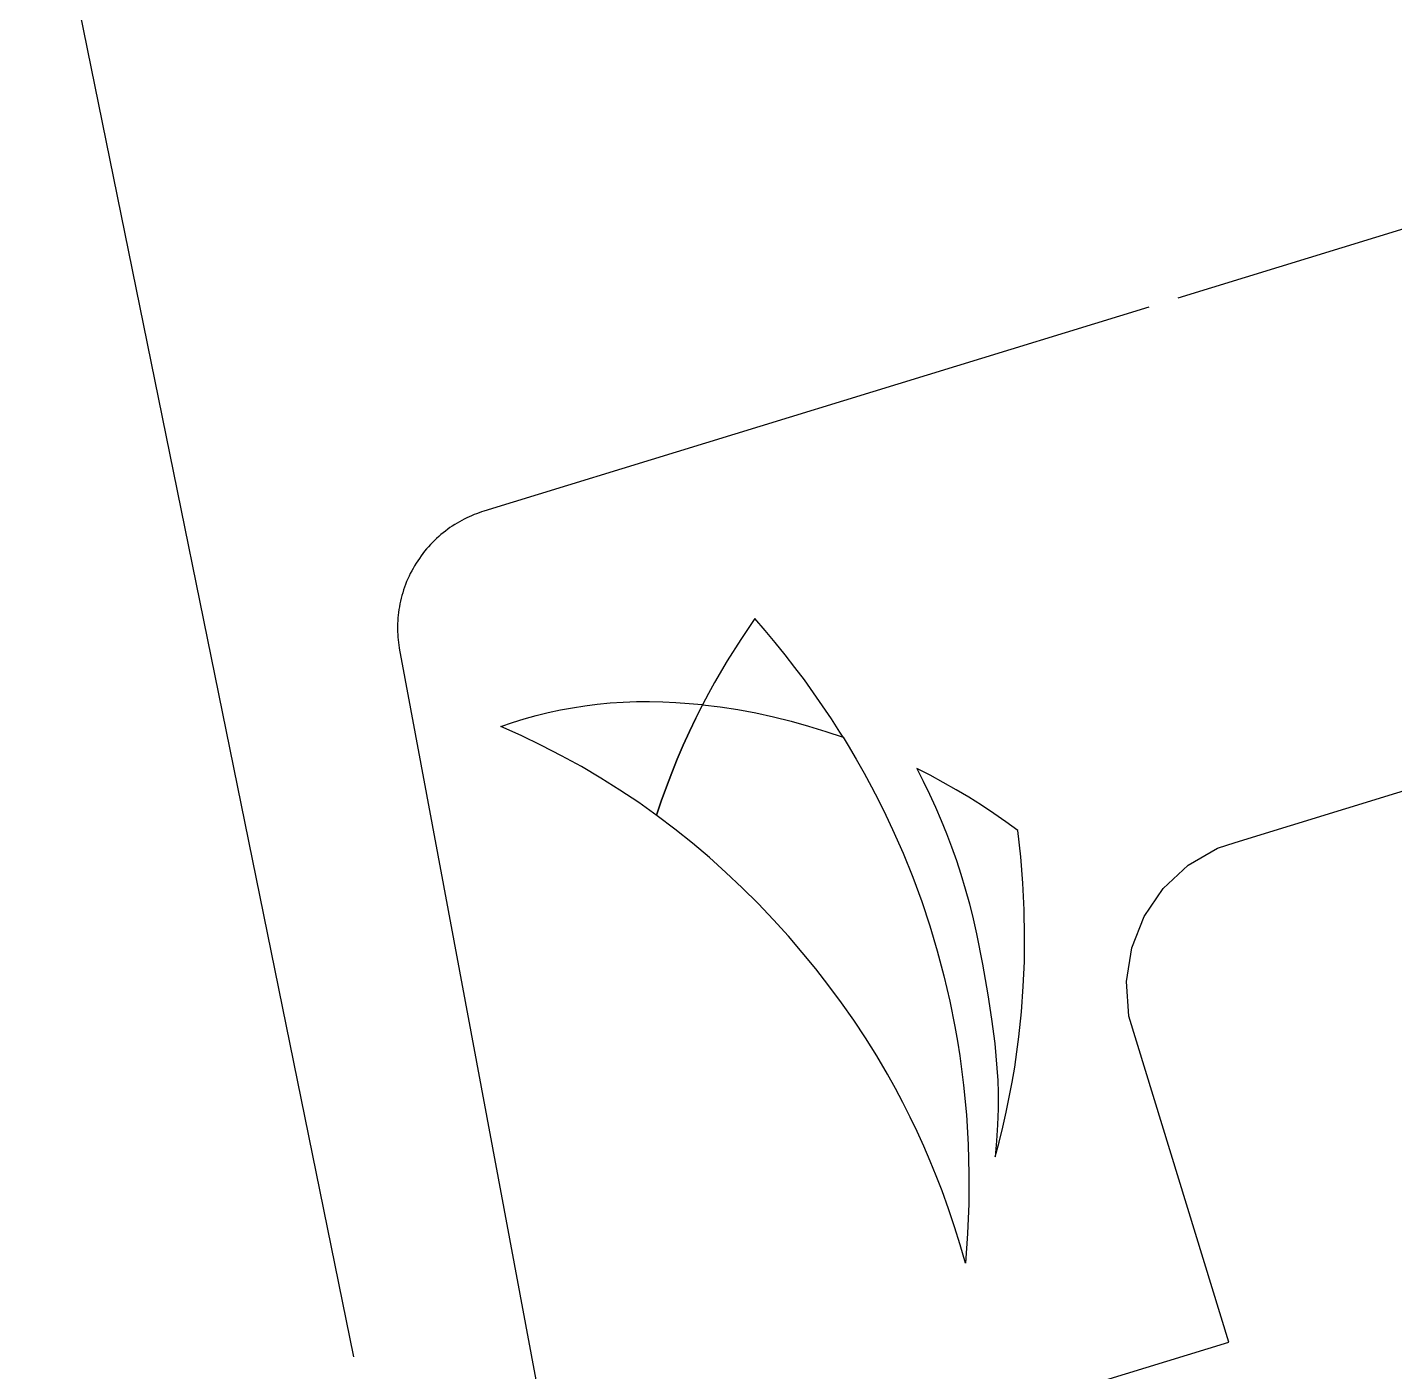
# Model space of a CAD drawing. Extents: x -2485 to -2143, y -68 to 535.
# Drawn here: x -2400.7 to -2355.96, y 392.85 to 436.83 of the extents above; entities that cross this region are included whole.
import ezdxf

# ---------------------------------------------------------------- set-up
doc = ezdxf.new("R2010")
doc.units = 0
doc.layers.add('Contorno', color=5, linetype='Continuous', true_color=0x0000ff)
doc.layers.add('Linha', color=1, linetype='Continuous')

msp = doc.modelspace()

# ---------------------------------------------------------------- linework, layer by layer
at = {"layer": 'Contorno'}
for points in [[(-2390.02, 393.336), (-2400.7, 445.778)], [(-2340.353, 434.933), (-2363.057, 427.966)], [(-2364.013, 427.673), (-2385.762, 421), (-2385.843, 420.974), (-2385.923, 420.947), (-2386.004, 420.917), (-2386.084, 420.886), (-2386.165, 420.852), (-2386.245, 420.817), (-2386.325, 420.779), (-2386.405, 420.74), (-2386.484, 420.698), (-2386.563, 420.654), (-2386.642, 420.609), (-2386.719, 420.561), (-2386.796, 420.511), (-2386.873, 420.46), (-2386.948, 420.406), (-2387.023, 420.35), (-2387.096, 420.292), (-2387.169, 420.232), (-2387.24, 420.171), (-2387.31, 420.107), (-2387.379, 420.042), (-2387.447, 419.975), (-2387.513, 419.905), (-2387.577, 419.835), (-2387.64, 419.762), (-2387.701, 419.688), (-2387.761, 419.612), (-2387.819, 419.535), (-2387.875, 419.456), (-2387.929, 419.376), (-2387.981, 419.295), (-2388.032, 419.212), (-2388.08, 419.128), (-2388.126, 419.043), (-2388.17, 418.957), (-2388.212, 418.87), (-2388.252, 418.782), (-2388.29, 418.693), (-2388.325, 418.604), (-2388.358, 418.514), (-2388.389, 418.423), (-2388.418, 418.332), (-2388.445, 418.24), (-2388.469, 418.148), (-2388.491, 418.056), (-2388.51, 417.964), (-2388.528, 417.872), (-2388.543, 417.78), (-2388.556, 417.687), (-2388.567, 417.595), (-2388.575, 417.504), (-2388.582, 417.412), (-2388.586, 417.321), (-2388.588, 417.23), (-2388.589, 417.14), (-2388.587, 417.051), (-2388.583, 416.962), (-2388.577, 416.873), (-2388.57, 416.786), (-2388.56, 416.699), (-2388.549, 416.614), (-2388.536, 416.529), (-2388.534, 416.514), (-2379.186, 366.478)], [(-2342.821, 396.268), (-2369.271, 388.153), (-2370.18, 391.117), (-2361.391, 393.813), (-2364.663, 404.477), (-2364.738, 405.611), (-2364.564, 406.716), (-2364.156, 407.74), (-2363.537, 408.652), (-2362.721, 409.416), (-2361.761, 409.977), (-2361.179, 410.163), (-2341.547, 416.187)]]:
    msp.add_lwpolyline(points, dxfattribs=at)
at = {"layer": 'Linha'}
for points in [[(-2377.45, 414.506), (-2376.868, 414.398), (-2376.29, 414.272), (-2375.714, 414.129), (-2375.142, 413.97), (-2374.574, 413.795), (-2374.013, 413.604), (-2374.113, 413.767), (-2374.393, 414.203), (-2374.68, 414.632), (-2374.975, 415.057), (-2375.277, 415.476), (-2375.587, 415.889), (-2375.904, 416.297), (-2376.228, 416.698), (-2376.558, 417.094), (-2376.896, 417.483), (-2377.36, 416.802), (-2377.8, 416.106), (-2378.217, 415.394), (-2378.415, 415.033), (-2378.608, 414.668), (-2378.608, 414.668), (-2378.034, 414.597), (-2377.45, 414.506)], [(-2368.173, 404.623), (-2368.114, 405.444), (-2368.08, 406.267), (-2368.071, 407.09), (-2368.087, 407.959), (-2368.13, 408.827), (-2368.2, 409.693), (-2368.296, 410.556), (-2368.686, 410.838), (-2369.083, 411.113), (-2369.487, 411.379), (-2369.897, 411.637), (-2370.314, 411.886), (-2370.737, 412.126), (-2371.166, 412.357), (-2371.6, 412.579), (-2371.388, 412.162), (-2371.184, 411.74), (-2370.989, 411.314), (-2370.802, 410.884), (-2370.626, 410.45), (-2370.459, 410.012), (-2370.302, 409.57), (-2370.157, 409.126), (-2370.012, 408.641), (-2369.879, 408.153), (-2369.757, 407.661), (-2369.646, 407.168), (-2369.448, 406.173), (-2369.276, 405.173), (-2369.154, 404.377), (-2369.051, 403.578), (-2369.01, 403.178), (-2368.977, 402.777), (-2368.953, 402.376), (-2368.939, 401.975), (-2368.936, 401.712), (-2368.937, 401.449), (-2368.954, 400.923), (-2368.987, 400.398), (-2369.036, 399.874), (-2368.907, 400.358), (-2368.786, 400.844), (-2368.675, 401.333), (-2368.572, 401.824), (-2368.48, 402.316), (-2368.396, 402.811), (-2368.322, 403.307), (-2368.258, 403.804), (-2368.173, 404.623)]]:
    msp.add_lwpolyline(points, dxfattribs=at)
msp.add_open_spline([(-2379.049, 414.711), (-2379.049, 414.711), (-2379.48, 414.743), (-2379.48, 414.743), (-2379.48, 414.743), (-2379.912, 414.763), (-2379.912, 414.763), (-2379.912, 414.763), (-2380.343, 414.772), (-2380.343, 414.772), (-2380.343, 414.772), (-2380.773, 414.769), (-2380.773, 414.769), (-2380.773, 414.769), (-2381.204, 414.754), (-2381.204, 414.754), (-2381.204, 414.754), (-2381.633, 414.726), (-2381.633, 414.726), (-2381.633, 414.726), (-2382.062, 414.685), (-2382.062, 414.685), (-2382.062, 414.685), (-2382.463, 414.633), (-2382.463, 414.633), (-2382.463, 414.633), (-2382.863, 414.57), (-2382.863, 414.57), (-2382.863, 414.57), (-2383.261, 414.495), (-2383.261, 414.495), (-2383.261, 414.495), (-2383.657, 414.409), (-2383.657, 414.409), (-2383.657, 414.409), (-2384.051, 414.312), (-2384.051, 414.312), (-2384.051, 414.312), (-2384.441, 414.204), (-2384.441, 414.204), (-2384.441, 414.204), (-2384.828, 414.086), (-2384.828, 414.086), (-2384.828, 414.086), (-2385.212, 413.958), (-2385.212, 413.958), (-2385.212, 413.958), (-2384.54, 413.656), (-2384.54, 413.656), (-2384.54, 413.656), (-2383.876, 413.335), (-2383.876, 413.335), (-2383.876, 413.335), (-2383.22, 412.997), (-2383.22, 412.997), (-2383.22, 412.997), (-2382.574, 412.64), (-2382.574, 412.64), (-2382.574, 412.64), (-2381.938, 412.266), (-2381.938, 412.266), (-2381.938, 412.266), (-2381.312, 411.873), (-2381.312, 411.873), (-2381.312, 411.873), (-2380.698, 411.464), (-2380.698, 411.464), (-2380.698, 411.464), (-2380.096, 411.036), (-2380.096, 411.036), (-2380.096, 411.036), (-2379.513, 410.596), (-2379.513, 410.596), (-2379.513, 410.596), (-2378.943, 410.14), (-2378.943, 410.14), (-2378.943, 410.14), (-2378.386, 409.668), (-2378.386, 409.668), (-2378.386, 409.668), (-2377.842, 409.18), (-2377.842, 409.18), (-2377.842, 409.18), (-2377.311, 408.678), (-2377.311, 408.678), (-2377.311, 408.678), (-2376.794, 408.162), (-2376.794, 408.162), (-2376.794, 408.162), (-2376.29, 407.633), (-2376.29, 407.633), (-2376.29, 407.633), (-2375.799, 407.091), (-2375.799, 407.091), (-2375.799, 407.091), (-2375.345, 406.563), (-2375.345, 406.563), (-2375.345, 406.563), (-2374.904, 406.024), (-2374.904, 406.024), (-2374.904, 406.024), (-2374.476, 405.474), (-2374.476, 405.474), (-2374.476, 405.474), (-2374.062, 404.914), (-2374.062, 404.914), (-2374.062, 404.914), (-2373.662, 404.344), (-2373.662, 404.344), (-2373.662, 404.344), (-2373.278, 403.764), (-2373.278, 403.764), (-2373.278, 403.764), (-2372.909, 403.174), (-2372.909, 403.174), (-2372.909, 403.174), (-2372.557, 402.574), (-2372.557, 402.574), (-2372.557, 402.574), (-2372.301, 402.113), (-2372.301, 402.113), (-2372.301, 402.113), (-2372.054, 401.648), (-2372.054, 401.648), (-2372.054, 401.648), (-2371.817, 401.177), (-2371.817, 401.177), (-2371.817, 401.177), (-2371.589, 400.702), (-2371.589, 400.702), (-2371.589, 400.702), (-2371.371, 400.222), (-2371.371, 400.222), (-2371.371, 400.222), (-2371.163, 399.738), (-2371.163, 399.738), (-2371.163, 399.738), (-2370.963, 399.25), (-2370.963, 399.25), (-2370.963, 399.25), (-2370.774, 398.758), (-2370.774, 398.758), (-2370.774, 398.758), (-2370.562, 398.174), (-2370.562, 398.174), (-2370.562, 398.174), (-2370.364, 397.585), (-2370.364, 397.585), (-2370.364, 397.585), (-2370.179, 396.992), (-2370.179, 396.992), (-2370.179, 396.992), (-2370.008, 396.395), (-2370.008, 396.395), (-2370.008, 396.395), (-2369.937, 397.362), (-2369.937, 397.362), (-2369.937, 397.362), (-2369.898, 398.332), (-2369.898, 398.332), (-2369.898, 398.332), (-2369.892, 399.304), (-2369.892, 399.304), (-2369.892, 399.304), (-2369.918, 400.276), (-2369.918, 400.276), (-2369.918, 400.276), (-2369.977, 401.247), (-2369.977, 401.247), (-2369.977, 401.247), (-2370.07, 402.216), (-2370.07, 402.216), (-2370.07, 402.216), (-2370.195, 403.181), (-2370.195, 403.181), (-2370.195, 403.181), (-2370.27, 403.661), (-2370.27, 403.661), (-2370.27, 403.661), (-2370.354, 404.14), (-2370.354, 404.14), (-2370.354, 404.14), (-2370.52, 404.971), (-2370.52, 404.971), (-2370.52, 404.971), (-2370.712, 405.797), (-2370.712, 405.797), (-2370.712, 405.797), (-2370.929, 406.616), (-2370.929, 406.616), (-2370.929, 406.616), (-2371.171, 407.428), (-2371.171, 407.428), (-2371.171, 407.428), (-2371.438, 408.232), (-2371.438, 408.232), (-2371.438, 408.232), (-2371.731, 409.027), (-2371.731, 409.027), (-2371.731, 409.027), (-2372.048, 409.813), (-2372.048, 409.813), (-2372.048, 409.813), (-2372.39, 410.589), (-2372.39, 410.589), (-2372.39, 410.589), (-2372.61, 411.056), (-2372.61, 411.056), (-2372.61, 411.056), (-2372.839, 411.519), (-2372.839, 411.519), (-2372.839, 411.519), (-2373.077, 411.978), (-2373.077, 411.978), (-2373.077, 411.978), (-2373.324, 412.432), (-2373.324, 412.432), (-2373.324, 412.432), (-2373.579, 412.882), (-2373.579, 412.882), (-2373.579, 412.882), (-2373.842, 413.327), (-2373.842, 413.327), (-2373.842, 413.327), (-2374.013, 413.604), (-2374.013, 413.604), (-2374.013, 413.604), (-2374.574, 413.795), (-2374.574, 413.795), (-2374.574, 413.795), (-2375.142, 413.97), (-2375.142, 413.97), (-2375.142, 413.97), (-2375.714, 414.129), (-2375.714, 414.129), (-2375.714, 414.129), (-2376.29, 414.272), (-2376.29, 414.272), (-2376.29, 414.272), (-2376.868, 414.398), (-2376.868, 414.398), (-2376.868, 414.398), (-2377.45, 414.506), (-2377.45, 414.506), (-2377.45, 414.506), (-2378.034, 414.597), (-2378.034, 414.597), (-2378.034, 414.597), (-2378.608, 414.668), (-2378.608, 414.668), (-2378.608, 414.668), (-2378.829, 414.23), (-2378.829, 414.23), (-2378.829, 414.23), (-2379.04, 413.787), (-2379.04, 413.787), (-2379.04, 413.787), (-2379.242, 413.34), (-2379.242, 413.34), (-2379.242, 413.34), (-2379.435, 412.889), (-2379.435, 412.889), (-2379.435, 412.889), (-2379.619, 412.434), (-2379.619, 412.434), (-2379.619, 412.434), (-2379.793, 411.975), (-2379.793, 411.975), (-2379.793, 411.975), (-2379.958, 411.514), (-2379.958, 411.514), (-2379.958, 411.514), (-2380.113, 411.049), (-2380.113, 411.049), (-2380.113, 411.049), (-2379.958, 411.514), (-2379.958, 411.514), (-2379.958, 411.514), (-2379.793, 411.975), (-2379.793, 411.975), (-2379.793, 411.975), (-2379.619, 412.434), (-2379.619, 412.434), (-2379.619, 412.434), (-2379.435, 412.889), (-2379.435, 412.889), (-2379.435, 412.889), (-2379.242, 413.34), (-2379.242, 413.34), (-2379.242, 413.34), (-2379.04, 413.787), (-2379.04, 413.787), (-2379.04, 413.787), (-2378.829, 414.23), (-2378.829, 414.23), (-2378.829, 414.23), (-2378.608, 414.668), (-2378.608, 414.668), (-2378.608, 414.668), (-2378.619, 414.67), (-2378.619, 414.67), (-2378.619, 414.67), (-2379.049, 414.711), (-2379.049, 414.711)], degree=3, knots=[0, 0, 0, 0, 1, 1, 1, 2, 2, 2, 3, 3, 3, 4, 4, 4, 5, 5, 5, 6, 6, 6, 7, 7, 7, 8, 8, 8, 9, 9, 9, 10, 10, 10, 11, 11, 11, 12, 12, 12, 13, 13, 13, 14, 14, 14, 15, 15, 15, 16, 16, 16, 17, 17, 17, 18, 18, 18, 19, 19, 19, 20, 20, 20, 21, 21, 21, 22, 22, 22, 23, 23, 23, 24, 24, 24, 25, 25, 25, 26, 26, 26, 27, 27, 27, 28, 28, 28, 29, 29, 29, 30, 30, 30, 31, 31, 31, 32, 32, 32, 33, 33, 33, 34, 34, 34, 35, 35, 35, 36, 36, 36, 37, 37, 37, 38, 38, 38, 39, 39, 39, 40, 40, 40, 41, 41, 41, 42, 42, 42, 43, 43, 43, 44, 44, 44, 45, 45, 45, 46, 46, 46, 47, 47, 47, 48, 48, 48, 49, 49, 49, 50, 50, 50, 51, 51, 51, 52, 52, 52, 53, 53, 53, 54, 54, 54, 55, 55, 55, 56, 56, 56, 57, 57, 57, 58, 58, 58, 59, 59, 59, 60, 60, 60, 61, 61, 61, 62, 62, 62, 63, 63, 63, 64, 64, 64, 65, 65, 65, 66, 66, 66, 67, 67, 67, 68, 68, 68, 69, 69, 69, 70, 70, 70, 71, 71, 71, 72, 72, 72, 73, 73, 73, 74, 74, 74, 75, 75, 75, 76, 76, 76, 77, 77, 77, 78, 78, 78, 79, 79, 79, 80, 80, 80, 81, 81, 81, 82, 82, 82, 83, 83, 83, 84, 84, 84, 85, 85, 85, 86, 86, 86, 87, 87, 87, 88, 88, 88, 89, 89, 89, 90, 90, 90, 91, 91, 91, 92, 92, 92, 93, 93, 93, 94, 94, 94, 95, 95, 95, 96, 96, 96, 97, 97, 97, 98, 98, 98, 99, 99, 99, 100, 100, 100, 101, 101, 101, 101], dxfattribs=at)

doc.saveas('drawing.dxf')
